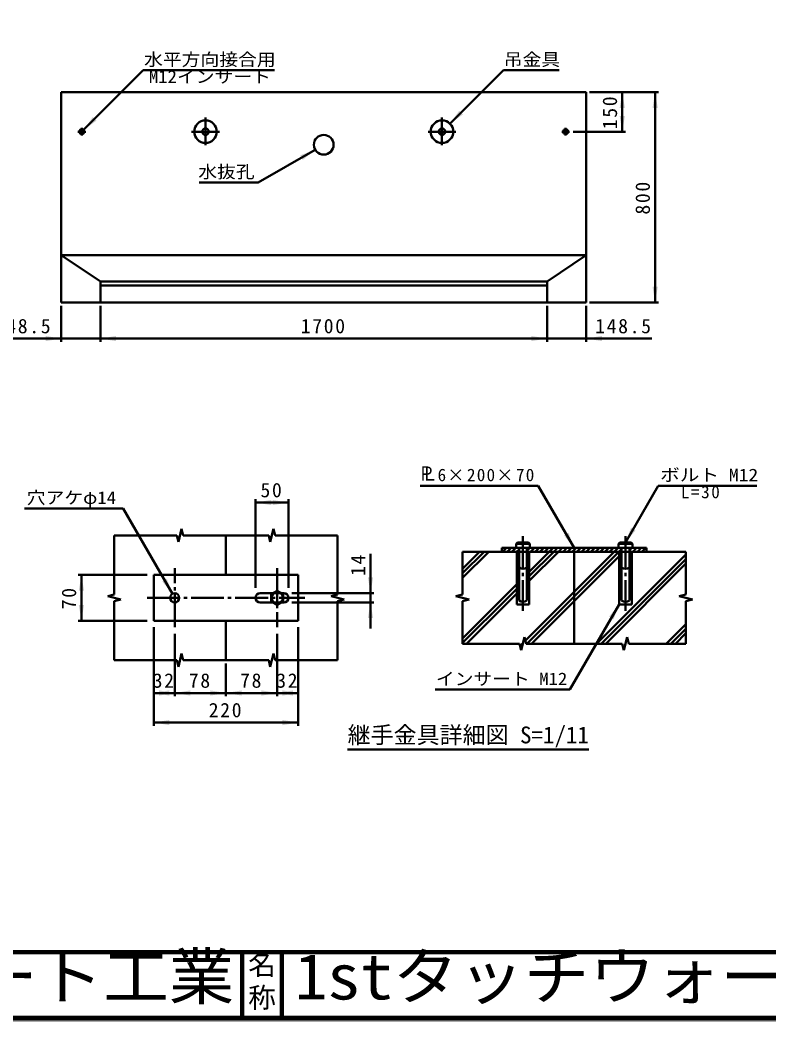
# Model space of a CAD drawing. Units: millimetres, scale not verified, with parts at other scales. Extents: x 100 to 4105, y 100 to 2870.
# Drawn here: x 997 to 2137, y 100 to 1624 of the extents above; entities that cross this region are included whole.
import ezdxf
from ezdxf.enums import TextEntityAlignment as Align

# ---------------------------------------------------------------- set-up
doc = ezdxf.new("R2010")
doc.units = ezdxf.units.MM
doc.header["$LTSCALE"] = 5
doc.linetypes.add('USER1', pattern=[8, 4, -4])
doc.linetypes.add('USER2', pattern=[13.4, 10, -1.2, 1, -1.2])
doc.layers.add('V-nasSTD', color=7, linetype='Continuous', lineweight=50)
doc.styles.add('ＭＳ ゴシック', font='')
doc.styles.get('ＭＳ ゴシック').set_extended_font_data('MS Gothic')

msp = doc.modelspace()

# ---------------------------------------------------------------- hatches: boundary and pattern name
at = {"layer": 'V-nasSTD'}
for points in [[(1913.315, 1490.087), (1909.315, 1490.087), (1913.315, 1514.087), (1917.315, 1490.087)], [(1963.315, 1490.087), (1959.315, 1490.087), (1963.315, 1514.087), (1967.315, 1490.087)], [(1668.048, 1483.219), (1670.876, 1480.391), (1651.077, 1466.249), (1665.219, 1486.048)], [(1110.372, 1473.744), (1113.201, 1470.916), (1093.402, 1456.774), (1107.544, 1476.573)], [(1913.315, 1478.087), (1917.315, 1478.087), (1913.315, 1454.087), (1909.315, 1478.087)], [(1425.14, 1414.587), (1423.14, 1418.051), (1445.924, 1426.587), (1427.14, 1411.123)], [(1963.315, 1218.087), (1967.315, 1218.087), (1963.315, 1194.087), (1959.315, 1218.087)], [(1035.515, 1139.087), (1035.515, 1143.087), (1059.515, 1139.087), (1035.515, 1135.087)], [(1142.915, 1139.087), (1142.915, 1135.087), (1118.915, 1139.087), (1142.915, 1143.087)], [(1774.915, 1139.087), (1774.915, 1143.087), (1798.915, 1139.087), (1774.915, 1135.087)], [(1882.315, 1139.087), (1882.315, 1135.087), (1858.315, 1139.087), (1882.315, 1143.087)], [(1379.119, 889.382), (1379.119, 885.382), (1355.119, 889.382), (1379.119, 893.382)], [(1381.119, 889.382), (1381.119, 893.382), (1405.119, 889.382), (1381.119, 885.382)], [(1828.119, 841.167), (1831.584, 843.167), (1840.119, 820.382), (1824.655, 839.167)], [(1930.119, 849.167), (1933.584, 847.167), (1918.119, 828.382), (1926.655, 851.167)], [(1090.119, 755.382), (1086.119, 755.382), (1090.119, 779.382), (1094.119, 755.382)], [(1216.619, 771.229), (1220.084, 773.229), (1228.619, 750.445), (1213.155, 769.229)], [(1530.119, 775.382), (1534.119, 775.382), (1530.119, 751.382), (1526.119, 775.382)], [(1090.119, 733.382), (1094.119, 733.382), (1090.119, 709.382), (1086.119, 733.382)], [(1530.119, 713.382), (1526.119, 713.382), (1530.119, 737.382), (1534.119, 713.382)], [(1896.619, 713.598), (1900.084, 711.598), (1908.619, 734.382), (1893.155, 715.598)], [(1224.119, 599.382), (1224.119, 595.382), (1200.119, 599.382), (1224.119, 603.382)], [(1208.119, 599.382), (1208.119, 603.382), (1232.119, 599.382), (1208.119, 595.382)], [(1256.119, 599.382), (1256.119, 595.382), (1232.119, 599.382), (1256.119, 603.382)], [(1286.119, 599.382), (1286.119, 603.382), (1310.119, 599.382), (1286.119, 595.382)], [(1334.119, 599.382), (1334.119, 595.382), (1310.119, 599.382), (1334.119, 603.382)], [(1364.119, 599.382), (1364.119, 603.382), (1388.119, 599.382), (1364.119, 595.382)], [(1412.119, 599.382), (1412.119, 595.382), (1388.119, 599.382), (1412.119, 603.382)], [(1396.119, 599.382), (1396.119, 603.382), (1420.119, 599.382), (1396.119, 595.382)], [(1224.119, 554.382), (1224.119, 550.382), (1200.119, 554.382), (1224.119, 558.382)], [(1396.119, 554.382), (1396.119, 558.382), (1420.119, 554.382), (1396.119, 550.382)]]:
    msp.add_hatch(color=256, dxfattribs=at).paths.add_polyline_path(points)

# ---------------------------------------------------------------- linework, layer by layer
for p, q in [((1093.402, 1456.774), (1184.113, 1547.484)), ((1184.113, 1547.484), (1384.113, 1547.484)), ((1651.077, 1466.249), (1732.313, 1547.484)), ((1732.313, 1547.484), (1817.313, 1547.484)), ((1059.515, 1514.087), (1059.515, 1194.087)), ((1858.315, 1514.087), (1059.515, 1514.087)), ((1858.315, 1194.087), (1858.315, 1514.087)), ((1968.315, 1514.087), (1863.315, 1514.087)), ((1913.315, 1514.087), (1913.315, 1454.087)), ((1963.315, 1514.087), (1963.315, 1194.087)), ((1918.315, 1454.087), (1838.315, 1454.087)), ((1359.322, 1376.587), (1445.924, 1426.587)), ((1269.322, 1376.587), (1359.322, 1376.587)), ((1059.515, 1266.087), (1858.315, 1266.087)), ((1059.515, 1266.087), (1118.915, 1226.087)), ((1798.915, 1226.087), (1858.315, 1266.087)), ((1118.915, 1226.087), (1798.915, 1226.087)), ((1118.915, 1194.087), (1118.915, 1226.087)), ((1118.915, 1220.087), (1798.915, 1220.087)), ((1798.915, 1194.087), (1798.915, 1226.087)), ((1059.515, 1194.087), (1858.315, 1194.087)), ((1059.515, 1189.087), (1059.515, 1134.087)), ((1118.915, 1189.087), (1118.915, 1134.087)), ((1798.915, 1189.087), (1798.915, 1134.087)), ((1858.315, 1189.087), (1858.315, 1134.087)), ((1968.315, 1194.087), (1863.315, 1194.087)), ((1059.515, 1139.087), (959.515, 1139.087)), ((1118.915, 1139.087), (1059.515, 1139.087)), ((1118.915, 1139.087), (1798.915, 1139.087)), ((1798.915, 1139.087), (1858.315, 1139.087)), ((1858.315, 1139.087), (1958.315, 1139.087)), ((1605.501, 914.985), (1785.501, 914.985)), ((1785.501, 914.985), (1840.119, 820.382)), ((1968.119, 914.985), (1918.119, 828.382)), ((1968.119, 914.985), (2118.119, 914.985)), ((1355.119, 894.382), (1355.119, 759.382)), ((1355.119, 889.382), (1405.119, 889.382)), ((1405.119, 894.382), (1405.119, 759.382)), ((1003.619, 880.348), (1153.619, 880.348)), ((1228.619, 750.445), (1153.619, 880.348)), ((1140.119, 839.382), (1235.119, 839.382)), ((1140.119, 749.382), (1140.119, 839.382)), ((1235.119, 839.382), (1237.619, 829.382)), ((1242.619, 849.382), (1237.619, 829.382)), ((1242.619, 849.382), (1245.119, 839.382)), ((1245.119, 839.382), (1375.119, 839.382)), ((1310.119, 839.382), (1310.119, 779.382)), ((1375.119, 839.382), (1377.619, 829.382)), ((1382.619, 849.382), (1377.619, 829.382)), ((1382.619, 849.382), (1385.119, 839.382)), ((1385.119, 839.382), (1480.119, 839.382)), ((1480.119, 839.382), (1480.119, 749.382)), ((1753.619, 828.382), (1751.619, 826.382)), ((1751.619, 826.382), (1751.619, 820.382)), ((1772.619, 826.382), (1751.619, 826.382)), ((1770.619, 828.382), (1753.619, 828.382)), ((1770.619, 828.382), (1772.619, 826.382)), ((1772.619, 820.382), (1772.619, 826.382)), ((1909.619, 828.382), (1907.619, 826.382)), ((1907.619, 826.382), (1907.619, 820.382)), ((1928.619, 826.382), (1907.619, 826.382)), ((1926.619, 828.382), (1909.619, 828.382)), ((1926.619, 828.382), (1928.619, 826.382)), ((1928.619, 820.382), (1928.619, 826.382)), ((1530.119, 751.382), (1530.119, 811.382)), ((1670.119, 814.382), (1670.119, 749.382)), ((2010.119, 814.382), (1670.119, 814.382)), ((1695.823, 814.382), (1670.119, 788.678)), ((1702.894, 814.382), (1670.119, 781.607)), ((1709.965, 814.382), (1670.119, 774.536)), ((1950.119, 820.382), (1730.119, 820.382)), ((1730.119, 820.382), (1730.119, 814.382)), ((1731.179, 814.382), (1737.179, 820.382)), ((1738.25, 814.382), (1744.25, 820.382)), ((1745.321, 814.382), (1751.321, 820.382)), ((1751.619, 820.382), (1772.619, 820.382)), ((1752.392, 814.382), (1756.119, 818.11)), ((1752.619, 734.382), (1752.619, 814.382)), ((1756.119, 790.382), (1756.119, 820.382)), ((1900.884, 814.382), (1765.872, 679.37)), ((1907.955, 814.382), (1767.955, 674.382)), ((1772.534, 820.382), (1768.119, 815.968)), ((1768.119, 820.382), (1768.119, 790.382)), ((1771.619, 734.382), (1771.619, 814.382)), ((1801.889, 814.382), (1771.619, 784.112)), ((1808.96, 814.382), (1771.619, 777.041)), ((1816.031, 814.382), (1771.619, 769.97)), ((1773.605, 814.382), (1779.605, 820.382)), ((1775.026, 674.382), (1908.619, 807.975)), ((1780.676, 814.382), (1786.676, 820.382)), ((1787.747, 814.382), (1793.747, 820.382)), ((1794.818, 814.382), (1800.818, 820.382)), ((1801.889, 814.382), (1807.889, 820.382)), ((1808.96, 814.382), (1814.96, 820.382)), ((1816.031, 814.382), (1822.031, 820.382)), ((1823.103, 814.382), (1829.103, 820.382)), ((1830.174, 814.382), (1836.174, 820.382)), ((1837.245, 814.382), (1840.119, 817.257)), ((1843.245, 820.382), (1840.119, 817.257)), ((1840.119, 814.382), (1840.119, 674.382)), ((1844.316, 814.382), (1850.316, 820.382)), ((1851.387, 814.382), (1857.387, 820.382)), ((1858.458, 814.382), (1864.458, 820.382)), ((1865.529, 814.382), (1871.529, 820.382)), ((1872.6, 814.382), (1878.6, 820.382)), ((1874.021, 674.382), (2010.119, 810.48)), ((1879.671, 814.382), (1885.671, 820.382)), ((1886.742, 814.382), (1892.742, 820.382)), ((1893.813, 814.382), (1899.813, 820.382)), ((1900.884, 814.382), (1906.884, 820.382)), ((1907.619, 820.382), (1928.619, 820.382)), ((1907.955, 814.382), (1912.119, 818.546)), ((1908.619, 734.382), (1908.619, 814.382)), ((1912.119, 790.382), (1912.119, 820.382)), ((1928.098, 820.382), (1924.119, 816.404)), ((1924.119, 820.382), (1924.119, 790.382)), ((1927.619, 734.382), (1927.619, 814.382)), ((1929.169, 814.382), (1935.169, 820.382)), ((1936.24, 814.382), (1942.24, 820.382)), ((1943.311, 814.382), (1949.311, 820.382)), ((1950.119, 820.382), (1950.119, 814.382)), ((2010.119, 749.382), (2010.119, 814.382)), ((1881.092, 674.382), (2010.119, 803.409)), ((1888.164, 674.382), (2010.119, 796.338)), ((1085.119, 779.382), (1190.119, 779.382)), ((1090.119, 709.382), (1090.119, 779.382)), ((1200.119, 779.382), (1200.119, 709.382)), ((1420.119, 779.382), (1200.119, 779.382)), ((1420.119, 709.382), (1420.119, 779.382)), ((1756.119, 740.382), (1756.119, 790.382)), ((1768.119, 740.382), (1768.119, 790.382)), ((1912.119, 740.382), (1912.119, 790.382)), ((1924.119, 740.382), (1924.119, 790.382)), ((1731.889, 744.382), (1752.619, 765.112)), ((1130.119, 746.882), (1140.119, 749.382)), ((1130.119, 746.882), (1150.119, 741.882)), ((1362.119, 751.382), (1382.057, 751.382)), ((1379.026, 749.632), (1388.119, 754.882)), ((1379.026, 739.132), (1379.026, 749.632)), ((1388.119, 754.882), (1397.213, 749.632)), ((1394.182, 751.382), (1398.119, 751.382)), ((1397.213, 749.632), (1397.213, 739.132)), ((1535.119, 751.382), (1410.119, 751.382)), ((1470.119, 746.882), (1480.119, 749.382)), ((1470.119, 746.882), (1490.119, 741.882)), ((1530.119, 737.382), (1530.119, 751.382)), ((1660.119, 746.882), (1670.119, 749.382)), ((1660.119, 746.882), (1680.119, 741.882)), ((1738.96, 744.382), (1752.619, 758.041)), ((1746.031, 744.382), (1752.619, 750.97)), ((2000.119, 746.882), (2010.119, 749.382)), ((2000.119, 746.882), (2020.119, 741.882)), ((1140.119, 739.382), (1150.119, 741.882)), ((1140.119, 649.382), (1140.119, 739.382)), ((1382.057, 737.382), (1362.119, 737.382)), ((1388.119, 733.882), (1379.026, 739.132)), ((1397.213, 739.132), (1388.119, 733.882)), ((1398.119, 737.382), (1394.182, 737.382)), ((1535.119, 737.382), (1410.119, 737.382)), ((1480.119, 739.382), (1490.119, 741.882)), ((1480.119, 739.382), (1480.119, 649.382)), ((1530.119, 697.382), (1530.119, 737.382)), ((1731.889, 744.382), (1670.119, 682.612)), ((1738.96, 744.382), (1670.119, 675.541)), ((1670.119, 739.382), (1680.119, 741.882)), ((1670.388, 739.45), (1670.119, 739.181)), ((1670.119, 739.382), (1670.119, 674.382)), ((1746.031, 744.382), (1676.031, 674.382)), ((1771.619, 734.382), (1752.619, 734.382)), ((1833.619, 604.479), (1908.619, 734.382)), ((1927.619, 734.382), (1908.619, 734.382)), ((2010.119, 739.382), (2020.119, 741.882)), ((2010.119, 739.382), (2010.119, 674.382)), ((2019.031, 741.61), (2019.466, 742.046)), ((1085.119, 709.382), (1190.119, 709.382)), ((1200.119, 709.382), (1420.119, 709.382)), ((1310.119, 709.382), (1310.119, 649.382)), ((1980.087, 674.382), (2010.119, 704.414)), ((1200.119, 699.382), (1200.119, 549.382)), ((1232.119, 689.382), (1232.119, 594.382)), ((1388.119, 689.382), (1388.119, 594.382)), ((1420.119, 699.382), (1420.119, 549.382)), ((1987.158, 674.382), (2010.119, 697.343)), ((1994.23, 674.382), (2010.119, 690.272)), ((1670.119, 674.382), (1757.119, 674.382)), ((1757.119, 674.382), (1759.619, 664.382)), ((1757.872, 671.37), (1762.531, 676.029)), ((1764.619, 684.382), (1759.619, 664.382)), ((1764.619, 684.382), (1767.119, 674.382)), ((1767.119, 674.382), (1913.119, 674.382)), ((1913.119, 674.382), (1915.619, 664.382)), ((1920.619, 684.382), (1915.619, 664.382)), ((1920.619, 684.382), (1923.119, 674.382)), ((1923.119, 674.382), (2010.119, 674.382)), ((1242.619, 659.382), (1237.619, 639.382)), ((1242.619, 659.382), (1245.119, 649.382)), ((1382.619, 659.382), (1377.619, 639.382)), ((1382.619, 659.382), (1385.119, 649.382)), ((1235.119, 649.382), (1140.119, 649.382)), ((1235.119, 649.382), (1237.619, 639.382)), ((1375.119, 649.382), (1245.119, 649.382)), ((1310.119, 644.382), (1310.119, 594.382)), ((1375.119, 649.382), (1377.619, 639.382)), ((1480.119, 649.382), (1385.119, 649.382)), ((1200.119, 599.382), (1232.119, 599.382)), ((1232.119, 599.382), (1310.119, 599.382)), ((1310.119, 599.382), (1388.119, 599.382)), ((1420.119, 599.382), (1388.119, 599.382)), ((1833.619, 604.479), (1628.619, 604.479)), ((1200.119, 554.382), (1420.119, 554.382)), ((1495.12, 513.355), (1862.62, 513.355))]:
    msp.add_line(p, q, dxfattribs=at)
at = {"layer": 'V-nasSTD', "linetype": 'USER2'}
for p, q in [((1278.915, 1475.887), (1278.915, 1433.487)), ((1638.915, 1475.887), (1638.915, 1433.487)), ((1084.715, 1454.087), (1096.715, 1454.087)), ((1090.715, 1448.087), (1090.715, 1460.087)), ((1257.715, 1454.087), (1300.115, 1454.087)), ((1617.715, 1454.087), (1660.115, 1454.087)), ((1821.115, 1454.087), (1833.115, 1454.087)), ((1827.115, 1448.087), (1827.115, 1460.087)), ((1762.119, 838.382), (1762.119, 724.382)), ((1918.119, 838.382), (1918.119, 724.382)), ((1232.119, 699.382), (1232.119, 789.382)), ((1388.119, 789.382), (1388.119, 699.382)), ((1190.119, 744.382), (1430.119, 744.382))]:
    msp.add_line(p, q, dxfattribs=at)
at = {"layer": 'V-nasSTD', "linetype": 'USER1'}
for p, q in [((1382.057, 751.382), (1394.182, 751.382)), ((1394.182, 737.382), (1382.057, 737.382))]:
    msp.add_line(p, q, dxfattribs=at)
at = {"layer": 'V-nasSTD', "lineweight": 100}
for p, q in [((105, 205), (4100, 205)), ((1335, 205), (1335, 105)), ((1395, 205), (1395, 105)), ((105, 105), (4100, 105))]:
    msp.add_line(p, q, dxfattribs=at)
at = {"layer": 'V-nasSTD', "lineweight": 13}
msp.add_lwpolyline([(100, 100), (100, 2870), (4105, 2870), (4105, 100)], close=True, dxfattribs=at)
at = {"layer": 'V-nasSTD'}
for centre, radius in [((1278.915, 1454.087), 17.2), ((1638.915, 1454.087), 17.2), ((1090.715, 1454.087), 3.8), ((1090.715, 1454.087), 2.4), ((1090.715, 1454.087), 2), ((1278.915, 1454.087), 5), ((1458.915, 1434.087), 15), ((1638.915, 1454.087), 5), ((1827.115, 1454.087), 3.8), ((1827.115, 1454.087), 2.4), ((1827.115, 1454.087), 2), ((1232.119, 744.382), 7), ((1388.119, 744.382), 8.5)]:
    msp.add_circle(centre, radius, dxfattribs=at)
for centre, radius, start, end in [((1762.119, 799.82), 28.562, 68.4314, 111.5686), ((1918.119, 799.82), 28.562, 68.4314, 111.5686), ((1762.119, 798.382), 10, 233.1301, 306.8699), ((1918.119, 798.382), 10, 233.1301, 306.8699), ((1362.119, 744.382), 7, 90, 270), ((1398.119, 744.382), 7, 270, 90), ((1762.119, 748.382), 10, 233.1301, 306.8699), ((1918.119, 748.382), 10, 233.1301, 306.8699)]:
    msp.add_arc(centre, radius, start, end, dxfattribs=at)

# ---------------------------------------------------------------- texts
at = {"layer": 'V-nasSTD', "style": 'ＭＳ ゴシック'}
for s, height, width, p in [('水平方向接合用', 19.06, 1.1, (1285.613, 1573.484)), ('吊金具', 19.06, 1.1, (1775.813, 1573.484)), ('M12インサート', 19.06, 1.1, (1285.613, 1547.484)), ('水抜孔', 19.06, 1.1, (1310.822, 1402.587)), ('Ｐ', 21.63, 0.9, (1615.378, 944.485)), ('Ｌ', 21.63, 0.9, (1620.001, 944.485)), ('ボルト M12', 19.06, 1.15, (2045.619, 940.985)), ('穴アケφ14', 19.06, 1.1, (1074.869, 906.348)), ('インサート M12', 19.06, 1.1, (1729.619, 630.479))]:
    msp.add_text(s, height=height, dxfattribs=dict(at, width=width)).set_placement(p, align=Align.TOP_CENTER)
msp.add_text('継手金具詳細図 S=1/11', height=25.66, dxfattribs=at).set_placement((1678.87, 548.355), align=Align.TOP_CENTER)
at = {"layer": 'V-nasSTD', "style": 'ＭＳ ゴシック', "width": 1.05}
for s, p in [('(株)船生コンクリート工業', (126, 202.55)), ('1stタッチウォール標準型', (1414.75, 202.47))]:
    msp.add_text(s, height=69.65, dxfattribs=at).set_placement(p, align=Align.TOP_LEFT)
at = {"layer": 'V-nasSTD', "style": 'ＭＳ ゴシック'}
for s, p in [('名', (1343.982, 200.999)), ('称', (1343.976, 151.01))]:
    msp.add_text(s, height=30.79, dxfattribs=at).set_placement(p, align=Align.TOP_LEFT)
at = {"layer": 'V-nasSTD', "char_height": 21.99, "attachment_point": 2, "rotation": 90, "style": 'ＭＳ ゴシック'}
for s, insert in [('\\T1.17;150', (1883.315, 1484.087)), ('\\T1.17;800', (1933.315, 1354.087)), ('\\T1.17;14', (1500.119, 795.132)), ('\\T1.17;70', (1060.119, 744.382))]:
    msp.add_mtext(s, dxfattribs=dict(at, insert=insert))
at = {"layer": 'V-nasSTD', "attachment_point": 2, "style": 'ＭＳ ゴシック'}
for s, insert, char_height in [('\\T1.17;148.5', (1002.015, 1169.087), 21.99), ('\\T1.17;1700', (1458.915, 1169.087), 21.99), ('\\T1.17;148.5', (1915.815, 1169.087), 21.99), ('\\T1.15;6×200×70', (1706.751, 940.985), 19.06), ('\\T1.17;50', (1380.119, 919.382), 21.99), ('\\T1.19;L=30', (2033.339, 914.985), 19.06), ('\\T1.17;32', (1216.119, 629.382), 21.99), ('\\T1.17;78', (1271.119, 629.382), 21.99), ('\\T1.17;78', (1349.119, 629.382), 21.99), ('\\T1.17;32', (1404.119, 629.382), 21.99), ('\\T1.17;220', (1310.119, 584.382), 21.99)]:
    msp.add_mtext(s, dxfattribs=dict(at, insert=insert, char_height=char_height))

doc.saveas('drawing.dxf')
